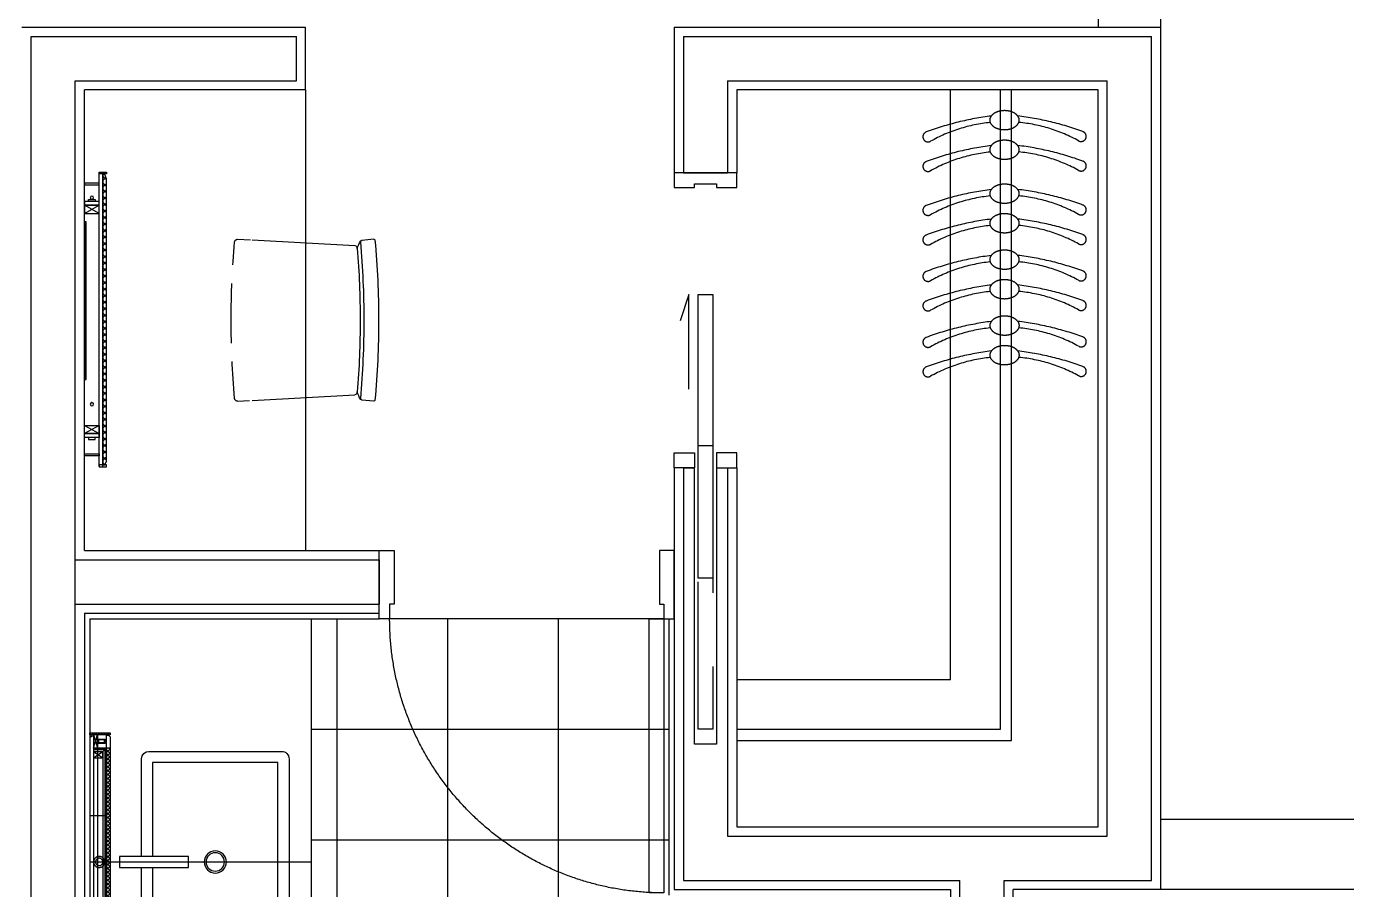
# Model space of a CAD drawing. Header units: millimetres. Extents: x 10000 to 302800, y 6800 to 229018.
# Drawn here: x 181806 to 185388, y 41032 to 43375 of the extents above; entities that cross this region are included whole.
import ezdxf

# ---------------------------------------------------------------- set-up
doc = ezdxf.new("R2010")
doc.units = ezdxf.units.MM
doc.header["$LTSCALE"] = 400
doc.header["$MEASUREMENT"] = 0
for name, pattern in [('X-ROOM TYPE-SR-2bay corner$0$CONTINOUS', [0]), ('X-ROOM TYPE-SR-2bay corner$0$HID', [1.5, 1, -0.5]), ('X-ROOM TYPE-SR-2bay corner$0$HIDDEN', [0.375, 0.25, -0.125]), ('X-ROOM TYPE-SR-2bay corner$0$X-ROOM TYPE-SR-2bay_1$0$PHANTOM2', [1.25, 0.625, -0.125, 0.125, -0.125, 0.125, -0.125])]:
    doc.linetypes.add(name, pattern=pattern)
doc.layers.get('0').update_dxf_attribs({"linetype": 'CONTINUOUS'})
for name, color, linetype in [('A-TXT1', 3, 'CONTINUOUS'), ('X-ROOM TYPE-SR-2bay corner$0$.WA_Built-in', 252, 'CONTINUOUS'), ('X-ROOM TYPE-SR-2bay corner$0$.WA_BUILT-IN LOW', 252, 'CONTINUOUS'), ('X-ROOM TYPE-SR-2bay corner$0$.WA_Built-in mirror', 252, 'CONTINUOUS'), ('X-ROOM TYPE-SR-2bay corner$0$.WA_Built-in_Lower', 252, 'CONTINUOUS'), ('X-ROOM TYPE-SR-2bay corner$0$.WA_Door Swing', 252, 'CONTINUOUS'), ('X-ROOM TYPE-SR-2bay corner$0$.WA_Floor-Fin', 252, 'CONTINUOUS'), ('X-ROOM TYPE-SR-2bay corner$0$.WA_Framing', 252, 'CONTINUOUS'), ('X-ROOM TYPE-SR-2bay corner$0$.WA_Furn', 252, 'CONTINUOUS'), ('X-ROOM TYPE-SR-2bay corner$0$.WA_Light', 252, 'CONTINUOUS'), ('X-ROOM TYPE-SR-2bay corner$0$.WA_M ETAL', 252, 'CONTINUOUS'), ('X-ROOM TYPE-SR-2bay corner$0$.WA_METAL', 252, 'CONTINUOUS'), ('X-ROOM TYPE-SR-2bay corner$0$.WA_Plaster', 252, 'CONTINUOUS'), ('X-ROOM TYPE-SR-2bay corner$0$.WA_Sani', 252, 'CONTINUOUS'), ('X-ROOM TYPE-SR-2bay corner$0$.WA_Sani Hidden', 252, 'CONTINUOUS'), ('X-ROOM TYPE-SR-2bay corner$0$.WA_Sani-Fix', 252, 'CONTINUOUS'), ('X-ROOM TYPE-SR-2bay corner$0$.WA_Wall-Fin', 252, 'CONTINUOUS'), ('X-ROOM TYPE-SR-2bay corner$0$.WA_Wall-Finish', 252, 'CONTINUOUS'), ('X-ROOM TYPE-SR-2bay corner$0$A-WALD', 7, 'CONTINUOUS'), ('X-ROOM TYPE-SR-2bay corner$0$WA_Door_Frame', 252, 'CONTINUOUS'), ('X-ROOM TYPE-SR-2bay corner$0$X-ROOM TYPE-SR-1.3+1.7Bay$0$__Door-bomba', 252, 'CONTINUOUS'), ('X-ROOM TYPE-SR-2bay corner$0$X-ROOM TYPE-SR-2bay_1$0$.WA_Sani-Fix', 252, 'CONTINUOUS'), ('X-ROOM TYPE-SR-2bay corner$0$X-ROOM TYPE-SR-2bay_1$0$__Door-bomba', 252, 'CONTINUOUS'), ('X-ROOM TYPE-SR-2bay corner$0$X-ROOM TYPE-SR-2bay_1$0$X-ROOM TYPE-SR-1.3+1.7Bay$0$__Door-bomba', 252, 'CONTINUOUS')]:
    doc.layers.add(name, color=color, linetype=linetype)

# ---------------------------------------------------------------- blocks, each defined once
blk = doc.blocks.new('X-ROOM TYPE-SR-2bay corner$0$DOOR-900-11')
at = {"color": 8, "linetype": 'X-ROOM TYPE-SR-2bay corner$0$X-ROOM TYPE-SR-2bay_1$0$PHANTOM2', "ltscale": 200}
blk.add_arc((-85, 28), 844, 90, 180, dxfattribs=at)
at = {"layer": 'X-ROOM TYPE-SR-2bay corner$0$X-ROOM TYPE-SR-2bay_1$0$__Door-bomba'}
for points in [[(85, 900), (85, 860), (-45, 860), (-45, 872), (-85, 872), (-85, 900)], [(-85, 28), (-929, 28), (-929, 68), (-85, 68)], [(85, 0), (85, 40), (-45, 40), (-45, 28), (-85, 28), (-85, 0)]]:
    blk.add_lwpolyline(points, close=True, dxfattribs=at)
blk = doc.blocks.new('X-ROOM TYPE-SR-2bay corner$0$A$C1701355A')
at = {"layer": 'X-ROOM TYPE-SR-2bay corner$0$.WA_Light', "linetype": 'X-ROOM TYPE-SR-2bay corner$0$HIDDEN', "ltscale": 10}
for points in [[(-29.5, -5.6), (-12.1, 11.7), (-2.9, 2.5), (-20.4, -14.9), (-22.4, -14.3), (-28.5, -8.3), (-29.5, -5.6)], [(-18.1, -14.2), (-1, 2.9), (-11.8, 13.8), (-28.8, -3.2)], [(-27.3, -6.2), (-12, 9.1), (-5.8, 2.9), (-21.2, -12.3)], [(-29.5, -5.6), (-27.3, -6.2), (-21.2, -12.3), (-20.3, -14.8)], [(-16, -7.2), (-14.3, -8.9)], [(-8.7, 0), (-7.1, -1.7)]]:
    blk.add_lwpolyline(points, dxfattribs=at)
blk.add_lwpolyline([(-22.3, -11.2), (-26, -7.5), (-24.6, -6.1), (-20.9, -9.8)], close=True, dxfattribs=at)
blk = doc.blocks.new('X-ROOM TYPE-SR-2bay corner$0$A$C61A5519C')
at = {"layer": 'X-ROOM TYPE-SR-2bay corner$0$.WA_Light', "linetype": 'X-ROOM TYPE-SR-2bay corner$0$HIDDEN', "ltscale": 10, "rotation": 44.99999999999411}
blk.add_blockref('X-ROOM TYPE-SR-2bay corner$0$A$C1701355A', (6.3, 9.1), dxfattribs=at)
blk = doc.blocks.new('X-ROOM TYPE-SR-2bay corner$0$mr')
at = {"layer": 'X-ROOM TYPE-SR-2bay corner$0$.WA_M ETAL'}
h = blk.add_hatch(dxfattribs=at)
h.set_pattern_fill('ANSI32', color=256, scale=15, angle=-90)
h.set_pattern_definition([(315, (-23359.6275, 437694.648), (3.977475644, 3.977475644), []), (315, (-23359.6275, 437691.996), (3.977475644, 3.977475644), [])])
h.paths.add_polyline_path([(-55, 350), (-55, 345), (0, 345), (0, 350)])
h = blk.add_hatch(dxfattribs=at)
h.set_pattern_fill('NET', color=256, scale=60, angle=-45)
h.set_pattern_definition([(315, (2329112.2085, 3855536.917), (5.303300859, 5.303300859), []), (45, (2329112.2085, 3855536.917), (-5.303300859, 5.303300859), [])])
h.paths.add_polyline_path([(-45, 310), (-55, 310), (-55, -310), (-45, -310)])
h = blk.add_hatch(dxfattribs=at)
h.set_pattern_fill('ANSI32', color=256, scale=15, angle=-90)
h.set_pattern_definition([(315, (-23359.6275, 437574.648), (3.977475644, 3.977475644), []), (315, (-23359.6275, 437571.996), (3.977475644, 3.977475644), [])])
h.paths.add_polyline_path([(-55, -350), (-55, -345), (0, -345), (0, -350)])
at = {"layer": 'X-ROOM TYPE-SR-2bay corner$0$.WA_Framing', "linetype": 'X-ROOM TYPE-SR-2bay corner$0$HIDDEN', "ltscale": 20}
for p, q in [((-10, 345), (-20, 310)), ((-10, 310), (-20, 345)), ((-35, 300), (-35, 282.5)), ((-10, 300), (-35, 282.5)), ((-10, 282.5), (-35, 300)), ((-35, -300), (-35, -282.5)), ((-10, -300), (-35, -282.5)), ((-10, -282.5), (-35, -300)), ((-20, -345), (-20, -310)), ((-10, -345), (-20, -310)), ((-10, -310), (-20, -345))]:
    blk.add_line(p, q, dxfattribs=at)
at = {"layer": 'X-ROOM TYPE-SR-2bay corner$0$.WA_Framing', "ltscale": 20}
for p, q in [((-35, 300), (-45, 310)), ((-40, 305), (-40, -305)), ((-40, 305), (-10, 305)), ((-35, -300), (-45, -310)), ((-10, -305), (-40, -305))]:
    blk.add_line(p, q, dxfattribs=at)
at = {"layer": 'X-ROOM TYPE-SR-2bay corner$0$.WA_Framing', "linetype": 'X-ROOM TYPE-SR-2bay corner$0$HIDDEN', "ltscale": 20}
for points in [[(-10, 345), (-10, 310), (-20, 310), (-20, 345)], [(-10, 300), (-10, 282.5), (-35, 282.5), (-35, 300)], [(-10, -300), (-10, -282.5), (-35, -282.5), (-35, -300)], [(-10, -345), (-10, -310), (-20, -310), (-20, -345)]]:
    blk.add_lwpolyline(points, close=True, dxfattribs=at)
at = {"layer": 'X-ROOM TYPE-SR-2bay corner$0$.WA_M ETAL'}
for p, q in [((-45, 310), (-55, 310)), ((-45, -310), (-55, -310))]:
    blk.add_line(p, q, dxfattribs=at)
for points in [[(-55, 350), (-55, 345), (0, 345), (0, 350)], [(-50, 344), (-55, 340), (-55, -340), (-50, -344), (-45, -344), (-45, 344)], [(-55, -350), (-55, -345), (0, -345), (0, -350)]]:
    blk.add_lwpolyline(points, close=True, dxfattribs=at)
at = {"layer": 'X-ROOM TYPE-SR-2bay corner$0$.WA_M ETAL', "linetype": 'X-ROOM TYPE-SR-2bay corner$0$HIDDEN', "ltscale": 50}
for points in [[(-45, 125), (0, 125)], [(0, -125), (-45, -125)]]:
    blk.add_lwpolyline(points, dxfattribs=at)
at = {"layer": 'X-ROOM TYPE-SR-2bay corner$0$.WA_Wall-Finish'}
for p, q in [((-20, 345), (-20, 310)), ((-20, 345), (-20, 310)), ((-10, 345), (-10, -325)), ((0, 340), (0, -340)), ((-10, 310), (-45, 310)), ((-45, 310), (-45, -344)), ((-10, 300), (-35, 300)), ((-35, 300), (-35, -300)), ((-10, -310), (-45, -310)), ((-10, -300), (-35, -300)), ((-20, -310), (-20, -345))]:
    blk.add_line(p, q, dxfattribs=at)
for points in [[(0, 345), (-5, 345), (-5, 340), (0, 340)], [(0, -340), (-5, -340), (-5, -345), (0, -345)]]:
    blk.add_lwpolyline(points, dxfattribs=at)
at = {"layer": 'X-ROOM TYPE-SR-2bay corner$0$.WA_Built-in', "yscale": 0.7999999999999986, "rotation": 270}
for p, xscale, zscale in [((-28.4, 324.2), 0.7999999999999986, 0.7999999999999986), ((-28.4, -324.2), -0.7999999999999986, 0.7999999999999988)]:
    blk.add_blockref('X-ROOM TYPE-SR-2bay corner$0$A$C61A5519C', p, dxfattribs=dict(at, xscale=xscale, zscale=zscale))
blk = doc.blocks.new('X-ROOM TYPE-SR-2bay corner$0$A$C1CB516A0')
at = {"layer": 'X-ROOM TYPE-SR-2bay corner$0$.WA_Built-in', "color": 251, "linetype": 'X-ROOM TYPE-SR-2bay corner$0$HIDDEN', "ltscale": 50}
blk.add_lwpolyline([(13.5, 35, -0.000893), (14.5, 35), (695, 35)], format="xyb", dxfattribs=at)
at = {"layer": 'X-ROOM TYPE-SR-2bay corner$0$.WA_M ETAL', "linetype": 'X-ROOM TYPE-SR-2bay corner$0$HIDDEN', "ltscale": 25}
for radius in [15, 10]:
    blk.add_circle((350, 30), radius, dxfattribs=at)
at = {"layer": 'X-ROOM TYPE-SR-2bay corner$0$.WA_Sani', "rotation": 90}
blk.add_blockref('X-ROOM TYPE-SR-2bay corner$0$mr', (350, 55), dxfattribs=at)
blk = doc.blocks.new('X-ROOM TYPE-SR-2bay corner$0$wash basin')
at = {"layer": 'X-ROOM TYPE-SR-2bay corner$0$.WA_Sani-Fix', "ltscale": 250}
blk.add_lwpolyline([(-15, 332.9), (-15, 520), (15, 520), (15, 332.9)], close=True, dxfattribs=at)
blk.add_lwpolyline([(-15, 460), (-280, 460, 0.414213), (-300, 440), (-300, 80, 0.414214), (-280, 60), (280, 60, 0.414213), (300, 80), (300, 440, 0.414214), (280, 460), (15, 460)], format="xyb", dxfattribs=at)
blk.add_lwpolyline([(15, 430), (270, 430), (270, 90), (-270, 90), (-270, 430), (-15, 430)], dxfattribs=at)
for radius in [30, 25]:
    blk.add_circle((0, 260), radius, dxfattribs=at)
at = {"layer": 'X-ROOM TYPE-SR-2bay corner$0$X-ROOM TYPE-SR-2bay_1$0$.WA_Sani-Fix', "ltscale": 250}
blk.add_line((0, 600), (0, 0), dxfattribs=at)
blk = doc.blocks.new('X-ROOM TYPE-SR-2bay corner$0$A$C231F4251')
at = {"layer": 'X-ROOM TYPE-SR-2bay corner$0$.WA_BUILT-IN LOW'}
h = blk.add_hatch(dxfattribs=at)
h.set_pattern_fill('NET', color=1, scale=100, angle=-45, style=0)
h.set_pattern_definition([(315, (39441.971, -56481.459), (8.8388348, 8.8388348), []), (45, (39441.971, -56481.459), (-8.8388348, 8.8388348), [])])
h.paths.add_polyline_path([(6.5, 10), (795, 10), (795, 4.7), (784.2, 0), (18, 0), (6.5, 4.7)])
at = {"layer": 'X-ROOM TYPE-SR-2bay corner$0$.WA_BUILT-IN LOW', "color": 251}
for p, q in [((112.5, 60, -0.8), (90, 20, -1.1)), ((112.5, 20, -1), (90, 60, -0.9)), ((687.5, 60, -0.8), (710, 20, -1.1)), ((687.5, 20, -1), (710, 60, -0.9))]:
    blk.add_line(p, q, dxfattribs=at)
at = {"layer": 'X-ROOM TYPE-SR-2bay corner$0$.WA_BUILT-IN LOW', "color": 1}
for p, q in [((795, 10, -0.9), (6.5, 10, -0.9)), ((786.1, 0, -0.9), (18, 0, -0.9))]:
    blk.add_line(p, q, dxfattribs=at)
at = {"layer": 'X-ROOM TYPE-SR-2bay corner$0$.WA_BUILT-IN LOW', "elevation": -1.1}
for points in [[(74.5, 30.6), (80, 30.6), (80, 49.4), (74.5, 49.4)], [(725.5, 30.6), (720, 30.6), (720, 49.4), (725.5, 49.4)]]:
    blk.add_lwpolyline(points, close=True, dxfattribs=at)
at = {"layer": 'X-ROOM TYPE-SR-2bay corner$0$.WA_BUILT-IN LOW', "color": 251, "elevation": -1.1}
for points in [[(112.5, 60), (112.5, 20), (90, 20), (90, 60)], [(687.5, 60), (687.5, 20), (710, 20), (710, 60)]]:
    blk.add_lwpolyline(points, close=True, dxfattribs=at)
at = {"layer": 'X-ROOM TYPE-SR-2bay corner$0$.WA_BUILT-IN LOW', "color": 1, "elevation": -1}
blk.add_lwpolyline([(6.5, 10), (795, 10), (795, 4.7), (784.2, 0), (18, 0), (6.5, 4.7)], close=True, dxfattribs=at)
at = {"layer": 'X-ROOM TYPE-SR-2bay corner$0$.WA_BUILT-IN LOW'}
for centre in [(69.9, 40, -1.1), (630.1, 40, -1.1)]:
    blk.add_circle(centre, 4.52, dxfattribs=at)
at = {"layer": 'X-ROOM TYPE-SR-2bay corner$0$.WA_Built-in mirror', "linetype": 'X-ROOM TYPE-SR-2bay corner$0$CONTINOUS', "elevation": -1.1}
for points in [[(90, 20), (80, 20), (80, 60), (90, 60)], [(710, 20), (720, 20), (720, 60), (710, 60)]]:
    blk.add_lwpolyline(points, close=True, dxfattribs=at)
at = {"layer": 'X-ROOM TYPE-SR-2bay corner$0$.WA_METAL', "ltscale": 200, "elevation": -1}
for points in [[(5, 20), (0, 20), (0, 0), (5, 0)], [(795, 20), (800, 20), (800, 0), (795, 0)]]:
    blk.add_lwpolyline(points, close=True, dxfattribs=at)
at = {"layer": 'X-ROOM TYPE-SR-2bay corner$0$.WA_Plaster', "color": 1, "ltscale": 0.1, "elevation": -1}
for points in [[(35, 20), (30, 20), (30, 60), (35, 60)], [(765, 20), (770, 20), (770, 60), (765, 60)]]:
    blk.add_lwpolyline(points, close=True, dxfattribs=at)
at = {"layer": 'X-ROOM TYPE-SR-2bay corner$0$.WA_Sani', "color": 251, "linetype": 'X-ROOM TYPE-SR-2bay corner$0$HIDDEN', "ltscale": 100, "elevation": -1}
blk.add_lwpolyline([(562.9, 55), (135, 55), (135, 60), (562.9, 60)], close=True, dxfattribs=at)
at = {"layer": 'X-ROOM TYPE-SR-2bay corner$0$.WA_Sani Hidden', "linetype": 'X-ROOM TYPE-SR-2bay corner$0$HIDDEN', "ltscale": 150, "elevation": -1}
blk.add_lwpolyline([(562.9, 60), (562.9, 55), (135, 55), (135, 60)], dxfattribs=at)
at = {"layer": 'X-ROOM TYPE-SR-2bay corner$0$.WA_Wall-Fin'}
for p, q in [((799.5, 20, -0.9), (5, 20, -0.9)), ((799.5, 10, -0.9), (5, 10, -0.9))]:
    blk.add_line(p, q, dxfattribs=at)
blk = doc.blocks.new('X-ROOM TYPE-SR-2bay corner$0$A$C07D34A31')
at = {"layer": 'X-ROOM TYPE-SR-2bay corner$0$.WA_Furn'}
for p, q in [((0, 387.3), (3.3, 354.1)), ((440, 387.3), (436.7, 354.1)), ((2.2, 57.3), (17.3, 335.6)), ((437.9, 56.9), (422.7, 335.6))]:
    blk.add_line(p, q, dxfattribs=at)
at = {"layer": 'X-ROOM TYPE-SR-2bay corner$0$.WA_Furn', "linetype": 'X-ROOM TYPE-SR-2bay corner$0$HIDDEN'}
for p, q in [((0, 17.4), (1.8, 50.2)), ((440, 17.4), (438.1, 52.8))]:
    blk.add_line(p, q, dxfattribs=at)
at = {"layer": 'X-ROOM TYPE-SR-2bay corner$0$.WA_Furn'}
for centre, radius, start, end in [((220, -2025), 2425, 90, 95.1397), ((220, -2025), 2425, 84.8603, 90), ((3.2, 387.1), 3.23, 98.3031, 176.2573), ((220, -2025), 2385, 90, 95.1092), ((220, -2025), 2385, 84.8908, 90), ((436.8, 387.1), 3.23, 3.7427, 81.6969), ((7.2, 354.5), 4, 185.2355, 275.1092), ((55.2, 434.5), 97.2, 238.7219, 252.0623), ((26.1, 332.9), 9.17, 95.2592, 163.1912), ((220, -2035), 2385, 90, 94.6846), ((220, -2035), 2385, 85.3154, 90), ((384.8, 434.5), 97.2, 287.9377, 301.2781), ((413.9, 332.9), 9.17, 16.8088, 84.7408), ((432.8, 354.5), 4, 264.8908, 354.7645)]:
    blk.add_arc(centre, radius, start, end, dxfattribs=at)
at = {"layer": 'X-ROOM TYPE-SR-2bay corner$0$.WA_Furn', "linetype": 'X-ROOM TYPE-SR-2bay corner$0$HIDDEN'}
for centre, radius, start, end in [((9.4, 18.7), 9.51, 187.9798, 260.4792), ((220, 2425), 2425, 264.9811, 270), ((220, 2425), 2425, 270, 275.0189), ((430.6, 18.7), 9.51, 279.5208, 352.0202)]:
    blk.add_arc(centre, radius, start, end, dxfattribs=at)
blk = doc.blocks.new('X-ROOM TYPE-SR-2bay corner$0$DOOR-800(WET)')
at = {"color": 8, "linetype": 'X-ROOM TYPE-SR-2bay corner$0$X-ROOM TYPE-SR-2bay_1$0$PHANTOM2', "ltscale": 200}
blk.add_arc((-92.5, -28), 744, 180, 270, dxfattribs=at)
at = {"layer": 'X-ROOM TYPE-SR-2bay corner$0$.WA_Floor-Fin'}
blk.add_line((-92.5, -28), (-92.5, -772), dxfattribs=at)
at = {"layer": 'X-ROOM TYPE-SR-2bay corner$0$X-ROOM TYPE-SR-2bay_1$0$__Door-bomba'}
for points in [[(92.5, 0), (92.5, -40), (-52.5, -40), (-52.5, -28), (-92.5, -28), (-92.5, 0)], [(-92.5, -28), (-836.5, -28), (-836.5, -68), (-92.5, -68)], [(92.5, -800), (92.5, -760), (-52.5, -760), (-52.5, -772), (-92.5, -772), (-92.5, -800)]]:
    blk.add_lwpolyline(points, close=True, dxfattribs=at)
blk = doc.blocks.new('X-ROOM TYPE-SR-2bay corner')
at = {"layer": 'X-ROOM TYPE-SR-2bay corner$0$.WA_BUILT-IN LOW', "linetype": 'X-ROOM TYPE-SR-2bay corner$0$HIDDEN', "ltscale": 100}
for p, q in [((179669.1, 59861.1), (179669.1, 61596.2)), ((179699.1, 59831.1), (179699.1, 61596.2)), ((178954.2, 59861.1), (179669.1, 59861.1)), ((178954.2, 59831.1), (179699.1, 59831.1))]:
    blk.add_line(p, q, dxfattribs=at)
at = {"layer": 'X-ROOM TYPE-SR-2bay corner$0$.WA_BUILT-IN LOW', "linetype": 'X-ROOM TYPE-SR-2bay corner$0$HIDDEN', "ltscale": 50}
for centre, radius, start, end in [((179668.2, 61507), 30.1, 122.8453, 147.315), ((179675.5, 61495.6), 43.7, 105.0465, 122.8453), ((179680.4, 61477.6), 62.4, 90.1668, 105.0465), ((179680.4, 61477.6), 62.4, 75.2871, 90.1668), ((179685.1, 61495.6), 43.7, 57.4883, 75.2871), ((179692.4, 61507), 30.1, 33.0186, 57.4883), ((179657.1, 61514.1), 16.9, 147.315, 180.1668), ((179657.1, 61514.1), 16.9, 180.1668, 213.0186), ((179668.2, 61521.3), 30.1, 213.0186, 237.4883), ((179692.4, 61521.4), 30.1, 302.8453, 327.315), ((179703.5, 61514.2), 16.9, 0.1668, 33.0186), ((179703.5, 61514.2), 16.9, 327.315, 0.1668), ((179675.4, 61532.7), 43.7, 237.4883, 255.2871), ((179680.2, 61550.8), 62.4, 255.2871, 270.1668), ((179680.2, 61550.8), 62.4, 270.1668, 285.0465), ((179685, 61532.8), 43.7, 285.0465, 302.8453), ((179657.1, 61433.9), 16.9, 147.315, 180.1668), ((179657.1, 61433.9), 16.9, 180.1668, 213.0186), ((179668.2, 61426.7), 30.1, 122.8453, 147.315), ((179675.5, 61415.4), 43.7, 105.0465, 122.8453), ((179680.4, 61397.3), 62.4, 90.1668, 105.0465), ((179680.4, 61397.3), 62.4, 75.2871, 90.1668), ((179685.1, 61415.4), 43.7, 57.4883, 75.2871), ((179692.4, 61426.8), 30.1, 33.0186, 57.4883), ((179692.4, 61441.2), 30.1, 302.8453, 327.315), ((179703.5, 61434), 16.9, 0.1668, 33.0186), ((179703.5, 61434), 16.9, 327.315, 0.1668), ((179668.2, 61441.1), 30.1, 213.0186, 237.4883), ((179675.4, 61452.5), 43.7, 237.4883, 255.2871), ((179680.2, 61470.6), 62.4, 255.2871, 270.1668), ((179680.2, 61470.6), 62.4, 270.1668, 285.0465), ((179685, 61452.5), 43.7, 285.0465, 302.8453), ((179657.1, 61314.6), 16.9, 147.315, 180.1668), ((179668.2, 61307.5), 30.1, 122.8453, 147.315), ((179675.5, 61296.1), 43.7, 105.0465, 122.8453), ((179680.4, 61278.1), 62.4, 90.1668, 105.0465), ((179680.4, 61278.1), 62.4, 75.2871, 90.1668), ((179685.1, 61296.2), 43.7, 57.4883, 75.2871), ((179692.4, 61307.6), 30.1, 33.0186, 57.4883), ((179703.5, 61314.8), 16.9, 0.1668, 33.0186), ((179657.1, 61314.6), 16.9, 180.1668, 213.0186), ((179668.2, 61321.8), 30.1, 213.0186, 237.4883), ((179675.4, 61333.3), 43.7, 237.4883, 255.2871), ((179680.2, 61351.3), 62.4, 255.2871, 270.1668), ((179680.2, 61351.3), 62.4, 270.1668, 285.0465), ((179685, 61333.3), 43.7, 285.0465, 302.8453), ((179692.4, 61321.9), 30.1, 302.8453, 327.315), ((179703.5, 61314.8), 16.9, 327.315, 0.1668), ((179668.2, 61227.3), 30.1, 122.8453, 147.315), ((179675.5, 61215.9), 43.7, 105.0465, 122.8453), ((179680.4, 61197.9), 62.4, 90.1668, 105.0465), ((179680.4, 61197.9), 62.4, 75.2871, 90.1668), ((179685.1, 61215.9), 43.7, 57.4883, 75.2871), ((179692.4, 61227.3), 30.1, 33.0186, 57.4883), ((179657.1, 61234.4), 16.9, 147.315, 180.1668), ((179657.1, 61234.4), 16.9, 180.1668, 213.0186), ((179668.2, 61241.6), 30.1, 213.0186, 237.4883), ((179675.4, 61253), 43.7, 237.4883, 255.2871), ((179680.2, 61271.1), 62.4, 255.2871, 270.1668), ((179680.2, 61271.1), 62.4, 270.1668, 285.0465), ((179685, 61253.1), 43.7, 285.0465, 302.8453), ((179692.4, 61241.7), 30.1, 302.8453, 327.315), ((179703.5, 61234.5), 16.9, 0.1668, 33.0186), ((179703.5, 61234.5), 16.9, 327.315, 0.1668), ((179657.1, 61135.6), 16.9, 147.315, 180.1668), ((179668.2, 61128.5), 30.1, 122.8453, 147.315), ((179675.5, 61117.1), 43.7, 105.0465, 122.8453), ((179680.4, 61099.1), 62.4, 90.1668, 105.0465), ((179680.4, 61099.1), 62.4, 75.2871, 90.1668), ((179685.1, 61117.1), 43.7, 57.4883, 75.2871), ((179692.4, 61128.6), 30.1, 33.0186, 57.4883), ((179703.5, 61135.8), 16.9, 0.1668, 33.0186), ((179657.1, 61135.6), 16.9, 180.1668, 213.0186), ((179668.2, 61142.8), 30.1, 213.0186, 237.4883), ((179675.4, 61154.2), 43.7, 237.4883, 255.2871), ((179680.2, 61172.3), 62.4, 255.2871, 270.1668), ((179680.2, 61172.3), 62.4, 270.1668, 285.0465), ((179685, 61154.3), 43.7, 285.0465, 302.8453), ((179692.4, 61142.9), 30.1, 302.8453, 327.315), ((179703.5, 61135.8), 16.9, 327.315, 0.1668), ((179668.2, 61048.3), 30.1, 122.8453, 147.315), ((179675.5, 61036.9), 43.7, 105.0465, 122.8453), ((179680.4, 61018.8), 62.4, 90.1668, 105.0465), ((179680.4, 61018.8), 62.4, 75.2871, 90.1668), ((179685.1, 61036.9), 43.7, 57.4883, 75.2871), ((179692.4, 61048.3), 30.1, 33.0186, 57.4883), ((179657.1, 61055.4), 16.9, 147.315, 180.1668), ((179657.1, 61055.4), 16.9, 180.1668, 213.0186), ((179668.2, 61062.6), 30.1, 213.0186, 237.4883), ((179675.4, 61074), 43.7, 237.4883, 255.2871), ((179680.2, 61092.1), 62.4, 255.2871, 270.1668), ((179680.2, 61092.1), 62.4, 270.1668, 285.0465), ((179685, 61074), 43.7, 285.0465, 302.8453), ((179692.4, 61062.7), 30.1, 302.8453, 327.315), ((179703.5, 61055.5), 16.9, 0.1668, 33.0186), ((179703.5, 61055.5), 16.9, 327.315, 0.1668), ((179657.3, 60956.6), 16.9, 147.315, 180.1668), ((179668.4, 60949.5), 30.1, 122.8453, 147.315), ((179675.7, 60938.1), 43.7, 105.0465, 122.8453), ((179680.6, 60920.1), 62.4, 90.1668, 105.0465), ((179680.6, 60920.1), 62.4, 75.2871, 90.1668), ((179685.3, 60938.1), 43.7, 57.4883, 75.2871), ((179692.6, 60949.5), 30.1, 33.0186, 57.4883), ((179703.7, 60956.7), 16.9, 0.1668, 33.0186), ((179657.3, 60956.6), 16.9, 180.1668, 213.0186), ((179668.3, 60963.8), 30.1, 213.0186, 237.4883), ((179675.6, 60975.2), 43.7, 237.4883, 255.2871), ((179680.4, 60993.3), 62.4, 255.2871, 270.1668), ((179680.4, 60993.3), 62.4, 270.1668, 285.0465), ((179685.2, 60975.3), 43.7, 285.0465, 302.8453), ((179692.5, 60963.9), 30.1, 302.8453, 327.315), ((179703.7, 60956.7), 16.9, 327.315, 0.1668), ((179668.4, 60869.2), 30.1, 122.8453, 147.315), ((179675.7, 60857.9), 43.7, 105.0465, 122.8453), ((179680.6, 60839.8), 62.4, 90.1668, 105.0465), ((179680.6, 60839.8), 62.4, 75.2871, 90.1668), ((179685.3, 60857.9), 43.7, 57.4883, 75.2871), ((179692.6, 60869.3), 30.1, 33.0186, 57.4883), ((179657.3, 60876.4), 16.9, 147.315, 180.1668), ((179657.3, 60876.4), 16.9, 180.1668, 213.0186), ((179668.3, 60883.6), 30.1, 213.0186, 237.4883), ((179675.6, 60895), 43.7, 237.4883, 255.2871), ((179680.4, 60913.1), 62.4, 255.2871, 270.1668), ((179680.4, 60913.1), 62.4, 270.1668, 285.0465), ((179685.2, 60895), 43.7, 285.0465, 302.8453), ((179692.5, 60883.6), 30.1, 302.8453, 327.315), ((179703.7, 60876.5), 16.9, 0.1668, 33.0186), ((179703.7, 60876.5), 16.9, 327.315, 0.1668)]:
    blk.add_arc(centre, radius, start, end, dxfattribs=at)
at = {"layer": 'X-ROOM TYPE-SR-2bay corner$0$.WA_BUILT-IN LOW', "linetype": 'X-ROOM TYPE-SR-2bay corner$0$HIDDEN', "ltscale": 100}
for centre, radius, start, end in [((179742.5, 60744.9), 786.7, 97.168, 110.4349), ((179683.2, 61093.5), 416.5, 95.7662, 119.2632), ((179622.5, 60744.5), 786.7, 69.8987, 83.1656), ((179679.8, 61093.5), 416.5, 61.0704, 84.5674), ((179472.7, 61469), 13.9, 110.4349, 299.2632), ((179888.1, 61470.2), 13.9, 241.0704, 69.8987), ((179742.5, 60664.7), 786.7, 97.168, 110.4349), ((179683.2, 61013.3), 416.5, 95.7662, 119.2632), ((179622.5, 60664.3), 786.7, 69.8987, 83.1656), ((179679.8, 61013.3), 416.5, 61.0704, 84.5674), ((179472.7, 61388.8), 13.9, 110.4349, 299.2632), ((179888.1, 61390), 13.9, 241.0704, 69.8987), ((179742.5, 60545.4), 786.7, 97.168, 110.4349), ((179622.5, 60545.1), 786.7, 69.8987, 83.1656), ((179472.7, 61269.6), 13.9, 110.4349, 299.2632), ((179683.2, 60894), 416.5, 95.7662, 119.2632), ((179679.8, 60894), 416.5, 61.0704, 84.5674), ((179888.1, 61270.8), 13.9, 241.0704, 69.8987), ((179742.5, 60465.2), 786.7, 97.168, 110.4349), ((179622.5, 60464.8), 786.7, 69.8987, 83.1656), ((179683.2, 60813.8), 416.5, 95.7662, 119.2632), ((179679.8, 60813.8), 416.5, 61.0704, 84.5674), ((179472.7, 61189.3), 13.9, 110.4349, 299.2632), ((179888.1, 61190.5), 13.9, 241.0704, 69.8987), ((179742.5, 60366.4), 786.7, 97.168, 110.4349), ((179622.5, 60366.1), 786.7, 69.8987, 83.1656), ((179472.7, 61090.5), 13.9, 110.4349, 299.2632), ((179683.2, 60715), 416.5, 95.7662, 119.2632), ((179679.8, 60715), 416.5, 61.0704, 84.5674), ((179888.1, 61091.8), 13.9, 241.0704, 69.8987), ((179742.5, 60286.2), 786.7, 97.168, 110.4349), ((179622.5, 60285.8), 786.7, 69.8987, 83.1656), ((179683.2, 60634.8), 416.5, 95.7662, 119.2632), ((179679.8, 60634.8), 416.5, 61.0704, 84.5674), ((179472.7, 61010.3), 13.9, 110.4349, 299.2632), ((179888.1, 61011.5), 13.9, 241.0704, 69.8987), ((179742.7, 60187.4), 786.7, 97.168, 110.4349), ((179622.7, 60187), 786.7, 69.8987, 83.1656), ((179472.9, 60911.5), 13.9, 110.4349, 299.2632), ((179683.3, 60536), 416.5, 95.7662, 119.2632), ((179680, 60536), 416.5, 61.0704, 84.5674), ((179888.3, 60912.7), 13.9, 241.0704, 69.8987), ((179742.7, 60107.2), 786.7, 97.168, 110.4349), ((179622.7, 60106.8), 786.7, 69.8987, 83.1656), ((179683.3, 60455.8), 416.5, 95.7662, 119.2632), ((179680, 60455.8), 416.5, 61.0704, 84.5674), ((179472.9, 60831.3), 13.9, 110.4349, 299.2632), ((179888.3, 60832.5), 13.9, 241.0704, 69.8987)]:
    blk.add_arc(centre, radius, start, end, dxfattribs=at)
at = {"layer": 'X-ROOM TYPE-SR-2bay corner$0$.WA_Built-in_Lower'}
for p, q in [((177784.3, 61596.2), (177784.3, 60346.1)), ((179534.1, 59996.1), (179534.1, 61596.2)), ((178954.2, 59996.1), (179534.1, 59996.1))]:
    blk.add_line(p, q, dxfattribs=at)
at = {"layer": 'X-ROOM TYPE-SR-2bay corner$0$.WA_Built-in_Lower', "ltscale": 250}
blk.add_line((177799.2, 60161.1), (177799.2, 58841.1), dxfattribs=at)
at = {"layer": 'X-ROOM TYPE-SR-2bay corner$0$.WA_Floor-Fin'}
for p, q in [((177869.2, 60161.1), (177869.2, 57911.1)), ((178169.2, 60161.1), (178169.2, 57911.1)), ((178469.2, 60161.1), (178469.2, 57911.1)), ((177799.2, 59861.1), (178769.2, 59861.1)), ((181253.8, 59616.1), (180104.1, 59616.1)), ((177799.2, 59561.1), (178769.2, 59561.1)), ((181253.8, 59426.1), (180104.1, 59426.1))]:
    blk.add_line(p, q, dxfattribs=at)
at = {"layer": 'X-ROOM TYPE-SR-2bay corner$0$.WA_Wall-Finish', "ltscale": 2}
for p, q in [((177014.3, 61766.2), (177784.3, 61766.2)), ((177784.3, 61596.2), (177784.3, 61766.2)), ((178784.2, 61766.2), (180104.1, 61766.2)), ((177184.3, 60346.1), (177184.3, 61596.2)), ((178954.2, 61596.2), (178954.2, 61371.1)), ((179934.1, 59596.1), (179934.1, 61596.2)), ((178954.2, 60571.1), (178954.2, 59596.1)), ((177184.2, 60346.1), (177984.2, 60346.1)), ((177199.2, 60161.1), (177199.2, 57911.1)), ((177199.2, 60161.1), (177984.2, 60161.1)), ((178769.2, 60161.1), (178769.2, 59411.1)), ((178954.2, 59596.1), (179934.1, 59596.1))]:
    blk.add_line(p, q, dxfattribs=at)
at = {"layer": 'X-ROOM TYPE-SR-2bay corner$0$.WA_Wall-Finish', "ltscale": 5}
for p, q in [((178784.2, 61766.2), (178784.2, 61371.1)), ((177784.3, 61596.2), (177184.3, 61596.2)), ((179934.1, 61596.2), (178954.2, 61596.2)), ((178784.2, 60571.1), (178784.2, 60161.1)), ((180104.1, 59426.1), (179704.1, 59426.1))]:
    blk.add_line(p, q, dxfattribs=at)
at = {"layer": 'X-ROOM TYPE-SR-2bay corner$0$.WA_Wall-Finish'}
for p, q in [((180104.1, 59426.1), (180104.1, 61766.2)), ((177184.2, 60176.1), (177184.2, 57896.1)), ((177184.2, 60176.1), (177984.2, 60176.1)), ((178784.2, 60161.1), (178784.2, 59426.1)), ((178784.2, 59426.1), (179534.2, 59426.1)), ((179534.2, 59426.1), (179534.2, 57896.1)), ((179704.1, 57896.2), (179704.1, 59426.1))]:
    blk.add_line(p, q, dxfattribs=at)
at = {"layer": 'X-ROOM TYPE-SR-2bay corner$0$A-WALD'}
for p, q in [((177039.3, 57871.1), (177039.3, 61741.2)), ((177039.3, 61741.2), (177759.3, 61741.2)), ((177759.3, 61621.2), (177759.3, 61741.2)), ((178809.2, 61741.2), (178809.2, 61371.1)), ((178809.2, 61741.2), (180079.1, 61741.2)), ((180079.1, 61621.2), (180079.1, 61741.2)), ((180079.1, 59451.1), (180079.1, 61741.2)), ((177159.3, 61621.2), (177759.3, 61621.2)), ((177159.3, 57871.1), (177159.3, 61621.2)), ((178929.2, 61621.2), (178929.2, 61371.1)), ((178929.2, 61621.2), (179959.1, 61621.2)), ((179959.1, 59571.1), (179959.1, 61621.2)), ((178809.2, 61371.1), (178929.2, 61371.1)), ((178809.2, 60571.1), (178809.2, 59451.1)), ((178809.2, 60571.1), (178839.2, 60571.1)), ((178899.2, 60571.1), (178929.2, 60571.1)), ((178929.2, 60571.1), (178929.2, 59571.1)), ((177159.3, 60321.1), (177984.2, 60321.1)), ((177984.2, 60321.1), (177984.2, 60201.1)), ((177159.3, 60201.1), (177984.2, 60201.1)), ((178929.2, 59571.1), (179959.1, 59571.1)), ((178809.2, 59451.1), (179559.1, 59451.1)), ((179559.1, 57871.2), (179559.1, 59451.1)), ((179679.1, 57871.2), (179679.1, 59451.1)), ((179679.1, 59451.1), (180079.1, 59451.1))]:
    blk.add_line(p, q, dxfattribs=at)
blk.add_lwpolyline([(178899.2, 60571.1), (178899.2, 59821.1), (178839.2, 59821.1), (178839.2, 60571.1)], dxfattribs=at)
at = {"layer": 'X-ROOM TYPE-SR-2bay corner$0$WA_Door_Frame', "linetype": 'X-ROOM TYPE-SR-2bay corner$0$HID'}
blk.add_lwpolyline([(178849.2, 59861.1), (178849.2, 60631.1), (178889.2, 60631.1), (178889.2, 59861.1)], close=True, dxfattribs=at)
at = {"layer": 'X-ROOM TYPE-SR-2bay corner$0$X-ROOM TYPE-SR-1.3+1.7Bay$0$__Door-bomba'}
blk.add_lwpolyline([(178824.3, 60784.5), (178824.3, 61041.1), (178800.4, 60969.3)], dxfattribs=at)
at = {"layer": 'X-ROOM TYPE-SR-2bay corner$0$X-ROOM TYPE-SR-2bay_1$0$X-ROOM TYPE-SR-1.3+1.7Bay$0$__Door-bomba'}
blk.add_lwpolyline([(178784.2, 61331.1), (178839.2, 61331.1), (178839.2, 61341.1), (178899.2, 61341.1), (178899.2, 61331.1), (178954.2, 61331.1), (178954.2, 61371.1), (178784.2, 61371.1), (178784.2, 61331.1)], dxfattribs=at)
blk.add_lwpolyline([(178849.2, 60271.1), (178849.2, 61041.1), (178889.2, 61041.1), (178889.2, 60271.1)], close=True, dxfattribs=at)
at = {"layer": 'X-ROOM TYPE-SR-2bay corner$0$X-ROOM TYPE-SR-2bay_1$0$X-ROOM TYPE-SR-1.3+1.7Bay$0$__Door-bomba', "elevation": 0}
for points in [[(178839.2, 60611.1), (178839.2, 60571.1), (178784.2, 60571.1), (178784.2, 60611.1)], [(178899.2, 60611.1), (178899.2, 60571.1), (178954.2, 60571.1), (178954.2, 60611.1)]]:
    blk.add_lwpolyline(points, close=True, dxfattribs=at)
at = {"layer": 'X-ROOM TYPE-SR-2bay corner$0$.WA_Door Swing'}
blk.add_blockref('X-ROOM TYPE-SR-2bay corner$0$DOOR-900-11', (180019.1, 61766.2), dxfattribs=at)
at = {"layer": 'X-ROOM TYPE-SR-2bay corner$0$.WA_Door Swing', "xscale": -1, "rotation": 270}
blk.add_blockref('X-ROOM TYPE-SR-2bay corner$0$DOOR-800(WET)', (178784.2, 60253.6), dxfattribs=at)
at = {"layer": 'X-ROOM TYPE-SR-2bay corner$0$.WA_Furn', "ltscale": 4, "xscale": -1, "rotation": 270}
blk.add_blockref('X-ROOM TYPE-SR-2bay corner$0$A$C07D34A31', (177582.2, 60751.3), dxfattribs=at)
at = {"layer": 'X-ROOM TYPE-SR-2bay corner$0$.WA_Sani', "ltscale": 100, "xscale": -1, "rotation": 90}
blk.add_blockref('X-ROOM TYPE-SR-2bay corner$0$A$C1CB516A0', (177254.2, 59851.1), dxfattribs=at)
at = {"layer": 'X-ROOM TYPE-SR-2bay corner$0$.WA_Sani-Fix', "ltscale": 250, "xscale": -1, "rotation": 90}
blk.add_blockref('X-ROOM TYPE-SR-2bay corner$0$wash basin', (177799.2, 59501.1), dxfattribs=at)
at = {"layer": 'X-ROOM TYPE-SR-2bay corner$0$.WA_Wall-Finish', "ltscale": 2, "xscale": -1, "rotation": 90}
blk.add_blockref('X-ROOM TYPE-SR-2bay corner$0$A$C231F4251', (177244.3, 61373.4), dxfattribs=at)
blk = doc.blocks.new('X-INT-HOTEL-9F~20F')
blk.add_blockref('X-ROOM TYPE-SR-2bay corner', (0, 0.1))
blk = doc.blocks.new('X-BASE-9F')
blk.add_blockref('X-INT-HOTEL-9F~20F', (0, 0))

msp = doc.modelspace()

# ---------------------------------------------------------------- block references
at = {"layer": 'A-TXT1'}
msp.add_blockref('X-BASE-9F', (4779.3, -18393.7), dxfattribs=at)

doc.saveas('drawing.dxf')
